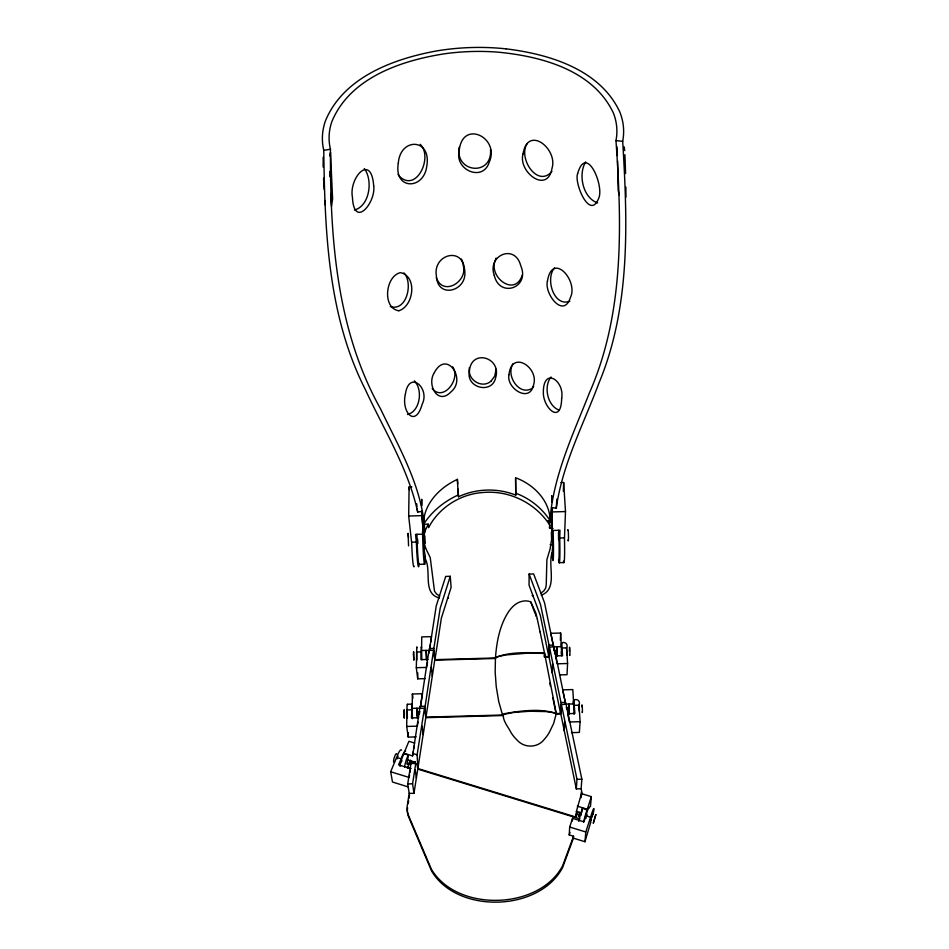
<?xml version="1.0" encoding="UTF-8"?>
<svg xmlns="http://www.w3.org/2000/svg" width="949" height="949" viewBox="0 0 949 949"><rect width="100%" height="100%" fill="white"/><g stroke="black" fill="none" stroke-linecap="round" stroke-linejoin="round"><path stroke-width="1.42" d="M423.681 519.815C426.089 501.428 441.024 486.896 457.276 479.459L458.462 496.766C476.256 488.438 497.525 487.822 515.77 495.117L515.544 478.177M515.77 495.117L515.663 477.786C534.133 484.548 550.918 501.701 550.123 522.448M540.052 631.726L544.465 652.876L544.382 656.601L548.783 656.483L540.325 615.438L529.056 585.153L529.103 574.074L533.646 573.943L544.548 602.793L553.623 646.85L550.776 633.315L560.645 633.042L561.761 655.889M427.133 660.124L426.896 657.657M561.428 646.637L549.435 647.04L560.989 702.533L560.574 713.411L556.055 713.541C541.191 708.108 520.61 710.73 504.322 713.707A5.884 2.752 -1.7 0 0 503.231 714.194L502.567 715.012L425.994 717.112L434.749 660.172L433.551 650.267L421.617 650.528L421.795 659.769M535.117 613.635L530.74 601.868C524.275 599.258 516.968 602.152 512.436 607.028A40.724 34.959 1.8 0 0 507.288 613.754C499.352 627.04 496.564 642.722 495.461 657.965L434.95 659.638L441.356 618.202L451.107 587.348L450.253 576.304L445.71 576.423L436.255 605.83L429.399 650.314M431.344 667.289L432.305 676.222M417.975 717.61L417.702 715.214M424.95 707.99L425.994 717.112M425.022 678.642L417.702 678.843L416.314 667.705L416.801 646.874L417.062 647.681M421.617 650.528L421.724 636.909L431.581 636.637M419.138 563.86A27.094 1.483 88.4 0 1 416.409 542.769L415.543 534.37L423.444 534.145L421.605 511.392L417.702 512.104C408.236 468.355 383.989 430.016 365.472 389.814C327.939 316.041 324.795 231.426 323.775 150.357A117.474 77.332 -3 0 1 325.388 121.009C343.313 77.332 393.123 58.945 436.22 50.997A173.157 115.944 -2.2 0 1 506.007 48.85M422.115 726.032L423.147 734.585L417.857 768.524L575.818 817.018L577.633 811.454M422.625 534.121A24.769 1.257 88.4 0 0 423.989 561.12A24.769 1.257 88.4 0 0 425.366 556.968L423.954 548.534L423.895 535.307L424.179 537.181M424.073 531.333L424.037 535.604L424.986 531.155L428.201 524.121L424.12 524.239M423.207 734.585L425.781 717.669L425.057 711.703L424.44 708.227L419.755 708.357L412.601 755.902L403.966 753.269L408.889 741.311L414.654 743.055M418.675 717.752L411.475 717.942L412.163 704.526M417.702 678.843L417.762 672.936M423.444 534.145L421.605 511.392M421 651.916L420.941 659.638L427.952 659.436M416.125 736.899L408.248 737.112L406.694 726.448L406.943 709.211A9.324 0.605 88.9 0 1 407.619 704.953M412.21 708.345L412.376 693.992L422.495 693.719L420.205 708.12L412.21 708.345L412.424 718.69M561.393 645.735C560.23 639.828 569.436 642.58 566.636 647.882L567.573 663.505L567.028 674.703L559.708 674.905M574.038 714.241L573.682 703.921L565.663 704.122L554.014 646.921L553.73 650.623M408.248 737.112L408.307 732.83M417.026 717.776L416.848 708.239L417.453 715.771L417.548 715.036M459.126 147.332C455.057 173.145 492.555 176.502 490.538 149.503M414.203 566.268A27.094 1.578 88.4 0 1 411.676 542.899L408.675 516.019L409.102 486.956L411.842 486.873M554.691 653.991L554.691 650.575M549.008 646.981L548.783 656.483M553.065 530.42A24.793 0.961 88.3 0 1 553.374 557.466A24.793 0.961 88.3 0 1 552.104 553.386L552.769 544.892L552.081 532.128M469.281 369.837L469.328 367.595M502.567 715.012L498.723 701.501L496.244 686.685L495.164 672.058L495.437 658.262L498.011 656.649L505.485 654.976L527.347 653.173L544.572 653.386L544.489 657.123L549.008 656.993L560.574 713.411M426.765 657.218L426.706 658.001M552.081 530.491L552.342 507.668L552.081 530.491L559.981 530.266L559.732 538.712A27.118 1.174 88.3 0 1 558.747 560.645M549.008 656.993L549.435 647.04M552.247 672.9L552.591 663.92M410.715 760.624L409.161 764.716L410.419 760.173M556.6 656.257L556.719 652.948M556.743 653.422L556.838 654.395L556.897 646.791L557.229 656.008M563.338 491.214L563.659 482.531L560.918 482.602M556.161 714.087L555.984 713.316A5.824 2.717 -2.5 0 0 554.809 712.841L545.853 711.572L531.606 711.276A92.599 41.258 -2 0 0 527.798 711.382L513.539 712.462L504.583 714.229A5.813 2.717 -1.7 0 0 503.397 714.763C502.424 720.433 508.617 727.515 511.155 732.842A42.361 37.782 3.3 0 0 517.086 740.066C524.216 748.31 537.715 748.085 544.323 739.318A42.302 37.818 -0.3 0 0 549.649 731.786L553.635 723.411L556.161 714.087L560.812 713.956L576.328 788.904L581.132 788.773L582.271 794.194M560.373 640.184L560.645 633.042M563.469 561.132A27.118 1.257 88.3 0 0 564.465 538.569L565.485 511.558L563.659 482.531M566.897 655.391L566.506 647.633M419.446 711.442L419.458 714.146M496.042 369.256L494.773 376.077L490.918 381.249M560.812 713.956L561.393 704.455L566.09 704.324L581.856 779.2L581.132 788.773M567.727 529.993C568.475 526.79 568.842 545.414 567.965 539.993M568.712 711.062L568.665 714.253M568.866 711.311L569.032 704.051L569.376 714.372M407.572 807.718L407.536 808.014A20.51 18.992 -12.8 0 0 408.734 817.219L431.593 870.992C457.086 914.255 539.412 911.93 562.615 867.493L573.421 838.157L573.552 836.223L569.21 834.883L569.697 827.03L572.555 818.323L583.896 821.81L586.518 813.993M590.492 820.517L590.646 819.331M572.389 820.956L572.555 818.323M573.516 704.585C570.99 697.396 581.642 698.239 579.032 705.214L580.088 721.691L579.365 732.426L571.476 732.64M553.065 528.379L549.53 527.964C551.084 480.206 572.247 436.504 589.424 392.862C624.288 313.633 621.915 225.138 615.96 140.618A110.784 72.943 -1.3 0 0 613.386 113.026C593.161 70.024 540.942 56.121 497.406 52.112A166.739 111.65 -2.2 0 0 444.951 53.725C401.439 60.451 350.169 77.557 331.865 121.591A110.748 72.895 -3 0 0 330.454 149.266C330.038 237.808 336.421 329.967 380.549 408.9C399.209 447.987 422.649 487.359 424.82 531.665L422.281 532.116M576.328 788.904L576.992 779.331L561.393 704.455M575.818 817.018L576.624 810.909M581.12 797.682L581.429 793.637L591.346 796.638L590.444 806.709M400.039 766.424A9.585 2.017 -72.9 0 1 403.752 754.052L403.966 753.269M407.714 763.482L407.026 764.218L408.367 755.06L403.93 753.708M414.725 761.525L414.381 763.387M573.421 838.157L584.964 841.739L585.794 832L590.753 816.674A9.858 0.795 -74.2 0 1 593.754 808.56A9.858 0.795 -74.2 0 1 592.888 814.728M590.836 821.941L584.964 841.739M323.17 157.226L323.146 167.048M412.388 763.411L413.835 763.482M416.801 652.485L416.647 651.69L416.872 660.065M405.318 394.452C401.249 411.902 415.354 428.545 422.115 404.381C430.466 388.212 408.972 369.315 405.377 394.167M549.922 525.212L549.53 527.964M552.65 507.715L556.28 508.154L556.826 499.103M408.556 545.889L408.07 533.35L408.544 537.466M556.28 508.154C562.413 464.073 583.599 424.25 598.973 383.016C630.788 306.693 627.562 222.161 622.686 141.306A117.51 77.379 -1.3 0 0 619.839 112.041C600.029 69.396 549.222 54.093 506.007 48.85M409.197 793.435L413.989 793.305L417.762 769.105L417.133 764.586L411.214 761.988L407.714 783.933L409.197 793.435L407.216 806.033A20.57 19.027 -12.7 0 0 408.414 815.25L431.332 869.13C456.908 912.475 539.435 910.15 562.721 865.618L573.552 836.223M408.224 803.625L408.651 800.897M409.078 798.168L409.505 795.44M413.989 793.305L412.566 783.803L415.781 763.387M417.857 768.524L417.121 754.811L424.44 708.227M424.891 707.99L433.551 650.267M434.95 659.638L433.847 648.428L440.194 608.167L450.253 576.304M415.164 769.947L416.397 778.216M420.205 708.12L428.984 650.397L429.363 652.853M409.577 774.918L409.173 777.468L390.68 771.762L396.492 757.693L401.202 758.631A9.573 2.017 -72.9 0 1 405.65 751.122M409.992 772.367L410.395 769.817M412.601 755.902L413.289 751.62M413.74 748.761L414.191 745.914M418.011 721.952L417.335 726.163L406.694 726.448M426.896 666.091L427.524 662.094M429.838 647.574L430.277 644.846M430.704 642.105L431.356 638.001M585.213 818.418L586.019 815.31A9.846 0.819 -74.2 0 1 589.305 807.99M585.853 818.501L586.008 817.741M592.698 814.776L592.769 813.661L590.515 820.505M551.523 531.926L551.666 539.162L550.052 549.151L546.885 559.649L546.233 584.904L545.663 588.095L543.848 590.895L540.764 593.279M581.037 812.985L576.34 811.549L581.429 793.637M581.713 812.581L582.52 808.24L587.051 810.043A9.846 0.83 -74.2 0 0 583.623 822.119M587.194 809.675L591.346 796.638M329.837 156.004L330.513 152.492L332.601 199.029L331.498 206.301L330.703 193.489M522.258 275.08C514.951 297.927 487.383 276.539 495.615 259.421M590.539 820.399L590.48 822.237M407.251 709.413L407.37 717.895M590.753 818.868L591.939 815.523M414.915 763.482L415.176 761.596M580.859 815.582L581.286 814.112M558.593 539.684L558.486 532.448M424.061 523.587C432.305 510.942 444.713 501.06 458.438 494.88M530.74 601.868L535.865 613.137L537.241 618.701M579.365 814.147L578.487 816.615L579.602 812.142M424.761 543.231L424.559 535.556L424.725 543.243M586.565 815.725L586.98 814.539M591.678 816.875L590.824 820.387M578.819 704.585L579.293 711.287M569.21 834.883L570.017 832.403M495.698 259.196L496.078 258.021M591.737 816.686L592.212 815.772M582.52 808.24L582.389 808.607A9.846 0.866 -74.2 0 0 578.795 821.395M434.262 372.791C426.528 384.63 437.904 405.97 451.095 391.759C466.742 379.078 446.505 349.434 434.393 372.554M527.276 143.453C517.537 157.546 537.348 188.412 551.879 171.472M408.367 755.06L408.177 755.404A9.585 1.993 -72.9 0 0 404.547 767.077M513.112 363.645C505.532 374.713 518.486 396.053 531.76 388.604M533.646 386.35L532.045 388.307M585.699 161.876C577.846 174.402 582.9 198.033 597.668 202.932M554.536 267.867C545.094 278.508 553.658 307.251 569.851 301.284M573.718 699.721L574.892 713.458L567.668 713.66M551.037 377.014C543.267 386.658 547.526 406.053 559.293 410.217M495.675 657.396C510.906 651.382 528.285 652.77 544.465 652.876M400.798 761.988L402.091 760.884M490.882 381.284C482.472 388.556 468.735 380.834 469.281 370.039M541.274 595.153C558.237 589.104 547.514 565.806 552.069 552.876M398.758 310.786C382.139 308.093 385.175 276.242 400.442 272.624C417.524 276.23 413.859 305.886 398.96 310.726M423.954 548.534L425.65 548.237L430.229 557.573L434.512 591.215L436.528 593.92L439.767 596.114M447.714 598.048L448.497 597.906L447.703 597.834M424.12 556.672L425.377 556.458M323.775 150.357L330.454 149.266M532.97 595.45L532.187 595.557L532.982 595.652M408.675 516.019L421.57 515.651M552.579 511.926L565.485 511.558M424.108 523.421L424.428 522.377A24.769 1.257 88.4 0 0 423.693 515.71M428.201 524.121L428.557 527.656C438.877 507.786 459.909 494.287 482.199 492.567A61.175 50.404 -2.1 0 1 491.938 492.282C514.607 492.982 536.683 505.354 549.174 524.228L548.261 520.704L551.416 520.621M411.664 542.211L416.386 542.081M559.72 538.024L564.453 537.881M423.989 542.781L424.547 543.433A4.021 0.629 78.1 0 0 424.642 542.14M551.82 539.874L551.63 539.162L552.448 539.151M419.114 564.335L424.689 564.169M559.258 562.698L563.908 562.567M429.28 648.558L433.847 648.428M529.103 574.074L540.515 604.549L549.056 645.225L553.623 645.095M416.481 652.046L421 651.927L421.297 646.755L421.546 647.562M561.606 642.853L562.105 648.013L566.636 647.87M554.157 650.623L556.802 650.551M434.749 660.172L495.425 658.487M416.314 667.705L426.682 667.42M567.573 663.505L557.193 663.802L555.533 655.901L562.555 655.7L562.105 647.989M407.37 704.253L411.985 704.122M420.063 706.412L424.749 706.281M560.989 702.533L565.687 702.402M406.931 709.935L411.569 709.828M574.382 705.344L579.032 705.202M417.263 711.869L419.98 711.797M566.173 707.776L568.89 707.752M425.781 717.669L502.756 715.546M580.088 721.691L569.424 721.987L567.965 715.048M407.714 783.933L412.566 783.803M576.992 779.331L581.856 779.2M615.96 140.618L622.686 141.306M550.195 544.584L552.769 544.892M354.428 210.049C369.73 205.969 373.194 180.191 364.286 168.554M439.387 598.012C421.961 593.457 432.02 570.895 425.116 558.486M412.578 753.423L417.121 754.811M577.312 806.187L587.277 809.224M407.951 759.995L414.44 761.988M585.913 815.76L590.598 817.196M409.292 762.984L411.7 763.731M576.031 814.1L579.863 815.274M417.762 769.105L579.922 818.904M407.097 767.183L411.036 768.382M410.597 768.548L398.544 764.847L401.036 759.129M569.697 827.03L585.794 832M407.963 786.828L392.483 782.023L390.68 771.762M407.536 414.488C420.122 411.368 423.23 389.612 414.333 380.846M515.782 493.243C530.206 498.533 542.828 508.783 550.847 521.879M390.264 306.586C406.67 311.853 413.42 283.016 403.954 272.885M396.492 757.693L396.777 757.266A9.573 2.052 -72.9 0 1 401.569 750.113M420.205 144.319C433.337 156.621 416.552 193.549 399.161 176.075M432.222 388.592C443.598 402.234 461.119 378.556 452.649 366.86M398.07 174.343L398.758 175.435M548.261 520.704L549.424 522.816M436.35 277.63C442.946 296.93 468.023 281.58 463.242 265.506A26.94 20.368 -7.7 0 0 461.819 260.204M461.356 259.053L461.819 260.18M561.345 654.288L561.369 651.56M425.65 548.237L424.144 542.781M494.287 275.435C499.554 298.496 530.432 287.844 520.74 265.708C514.987 243.134 486.896 255.447 494.287 275.412M426.67 658.013L426.137 650.421L426.315 659.65M551.547 531.938L551.666 539.162M619.222 194.901L618.179 190.452L617.585 160.82M417.892 543.587L417.596 539.246M565.663 704.122L562.662 689.852L572.805 689.567L573.682 703.897M551.44 528.308L552.057 532.401L551.832 527.988M581.263 792.154L581.832 794.859M544.572 653.386L556.09 712.735M549.827 683.161L550.42 686.056M552.793 697.622L556.055 713.541M424.689 530.989L424.82 531.665M417.157 509.115L417.702 512.104M408.129 762.925L408.438 765.938A9.585 1.993 -72.9 0 1 407.441 768.132M624.193 146.858L624.739 150.618M556.185 713.446L556.292 714.194M412.376 693.992L412.922 698.096M569.697 655.237C570.396 657.55 569.364 639.318 569.471 651.382M582.057 712.106C582.923 715.273 581.962 699.615 581.808 706.708M416.908 506.861L416.741 503.848M409.102 486.956L409.422 489.838M458.13 489.126L458.462 496.766M566.707 707.551L566.79 709.425M561.855 653.458L561.95 654.276L561.974 651.548M324.772 200.512L325.08 204.818M457.786 483.954L457.489 479.221M323.538 178.163L324.119 189.42M616.957 146.751L617.348 155.529M624.916 154.675L625.593 173.525M329.778 171.449L329.932 176.775M625.901 187.131L625.937 197.202M549.056 645.225L549.056 646.981M397.097 758.892A4.472 0.961 -72.9 0 1 397.216 758.476M397.797 756.863A4.472 0.961 -72.9 0 1 398.117 756.163M394.582 761.656A4.46 0.961 -72.8 0 1 394.096 758.204A4.46 0.961 -72.8 0 1 396.718 753.945M535.604 614.952A23.535 20.154 -0.5 0 1 536.055 616.269M537.253 618.89A263.146 21.566 81.2 0 1 538.474 624.525A329.813 25.979 81.1 0 1 540.064 631.963M558.736 530.254A24.793 1.056 88.3 0 1 558.427 560.183M419.28 564.109A24.769 1.352 88.4 0 1 416.955 534.275M413.467 654.241L413.835 660.196L413.634 651.773L413.467 654.241M403.871 712.023C404.428 730.315 404.701 701.311 403.871 712.023M464.666 270.762C467.845 290.75 437.608 299.801 436.41 276.112C432.424 254.296 463.646 245.661 464.666 270.762M421.712 499.423L421.653 505.805L421.712 499.423M547.419 281.307C544.157 293.466 563.469 319.41 570.456 297.428C578.629 280.738 552.128 250.844 547.419 281.307M459.174 151.282C454.524 169.788 482.744 182.398 489.174 162.362C500.526 137.356 461.736 118.803 459.174 151.282M469.387 371.427C465.817 387.904 492.057 394.559 495.627 377.773C501.962 357.275 470.858 348.295 469.387 371.427M523.041 153.916C517.727 171.674 547.502 194.996 552.093 167.973C557.834 148.898 527.798 124.544 523.041 153.916M564.631 722.118L564.216 730.718L564.702 722.118M373.704 185.933C376.029 202.54 353.918 229.492 352.435 197.238C348.651 178.258 371.225 152.184 373.704 185.933M561.654 398.461C561.167 425.342 543.397 407.762 543.35 393.016C542.923 365.994 564.869 380.442 561.654 398.461M552.021 501.997L551.666 495.781L552.021 501.997M577.656 173.56C573.837 182.683 589.685 220.702 598.534 198.685C604.75 186.526 586.363 142.967 577.656 173.56M593.339 823.068L595.842 814.61L593.339 823.068M398.319 163.157C393.61 190.061 423.835 190.251 426.777 166.194C431.771 137.913 400.146 137.273 398.319 163.145M509.008 374.618C505.853 388.165 529.779 403.586 533.516 385.08C539.447 367.868 511.606 349.173 509.008 374.618"/></g></svg>
